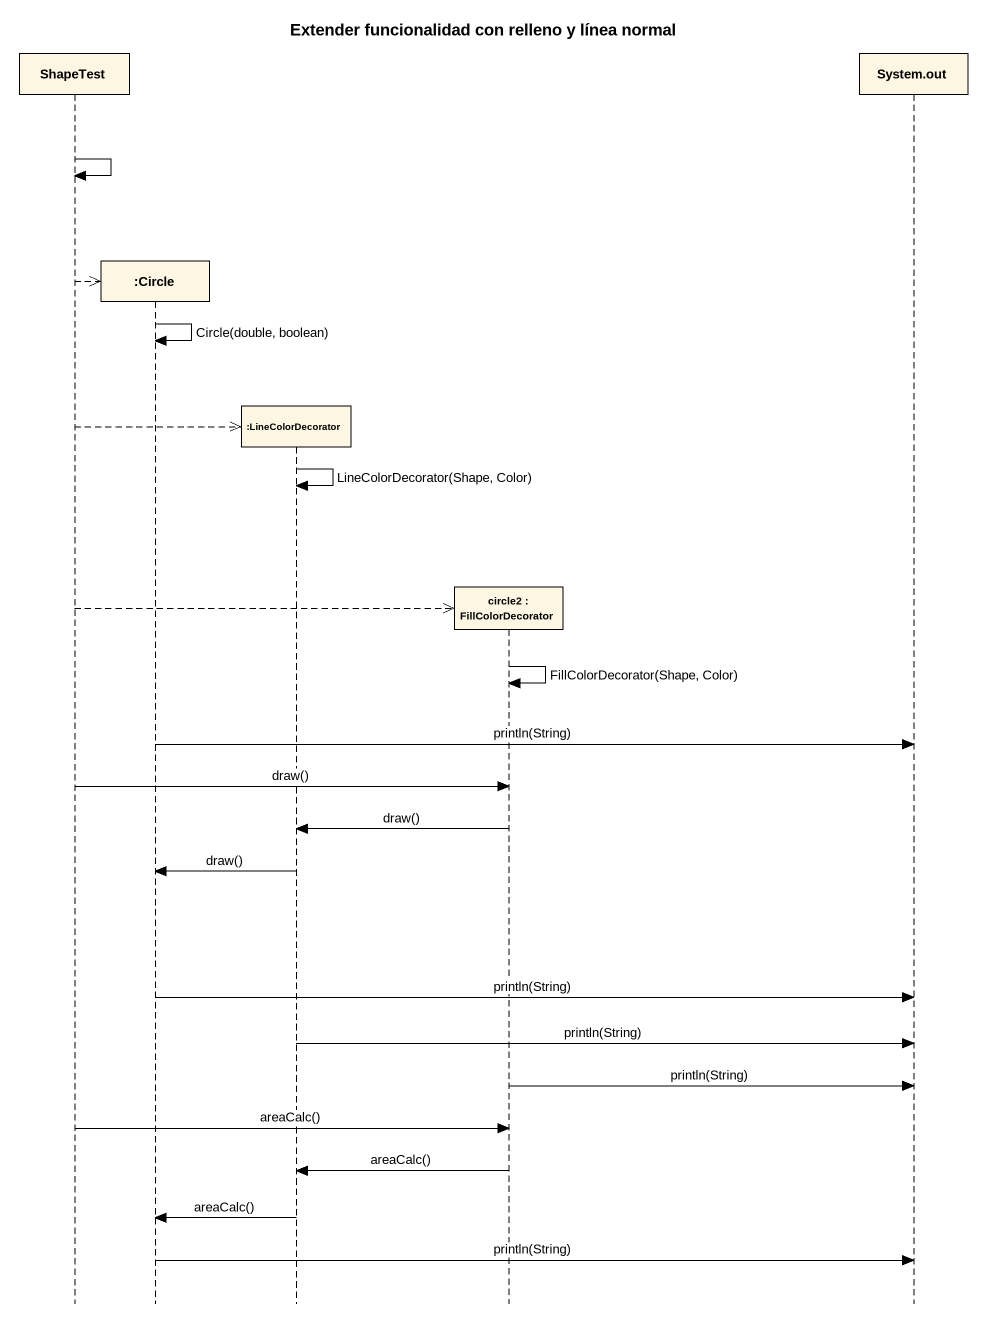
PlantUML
@startuml
title Extender funcionalidad con relleno y línea normal
hide footbox
participant ShapeTest
participant ":Circle" as Circle_
participant ":LineColorDecorator" as LineColorDecorator
participant "circle2 : FillColorDecorator" as circle2
participant "System.out" as System_out

ShapeTest -> ShapeTest
ShapeTest -->> Circle_ **
Circle_ -> Circle_ : Circle(double, boolean)
ShapeTest -->> LineColorDecorator **
LineColorDecorator -> LineColorDecorator : LineColorDecorator(Shape, Color)
ShapeTest -->> circle2 **
circle2 -> circle2 : FillColorDecorator(Shape, Color)
Circle_ -> System_out : println(String)
ShapeTest -> circle2 : draw()
circle2 -> LineColorDecorator : draw()
LineColorDecorator -> Circle_ : draw()
Circle_ -> System_out : println(String)
LineColorDecorator -> System_out : println(String)
circle2 -> System_out : println(String)
ShapeTest -> circle2 : areaCalc()
circle2 -> LineColorDecorator : areaCalc()
LineColorDecorator -> Circle_ : areaCalc()
Circle_ -> System_out : println(String)
@enduml
